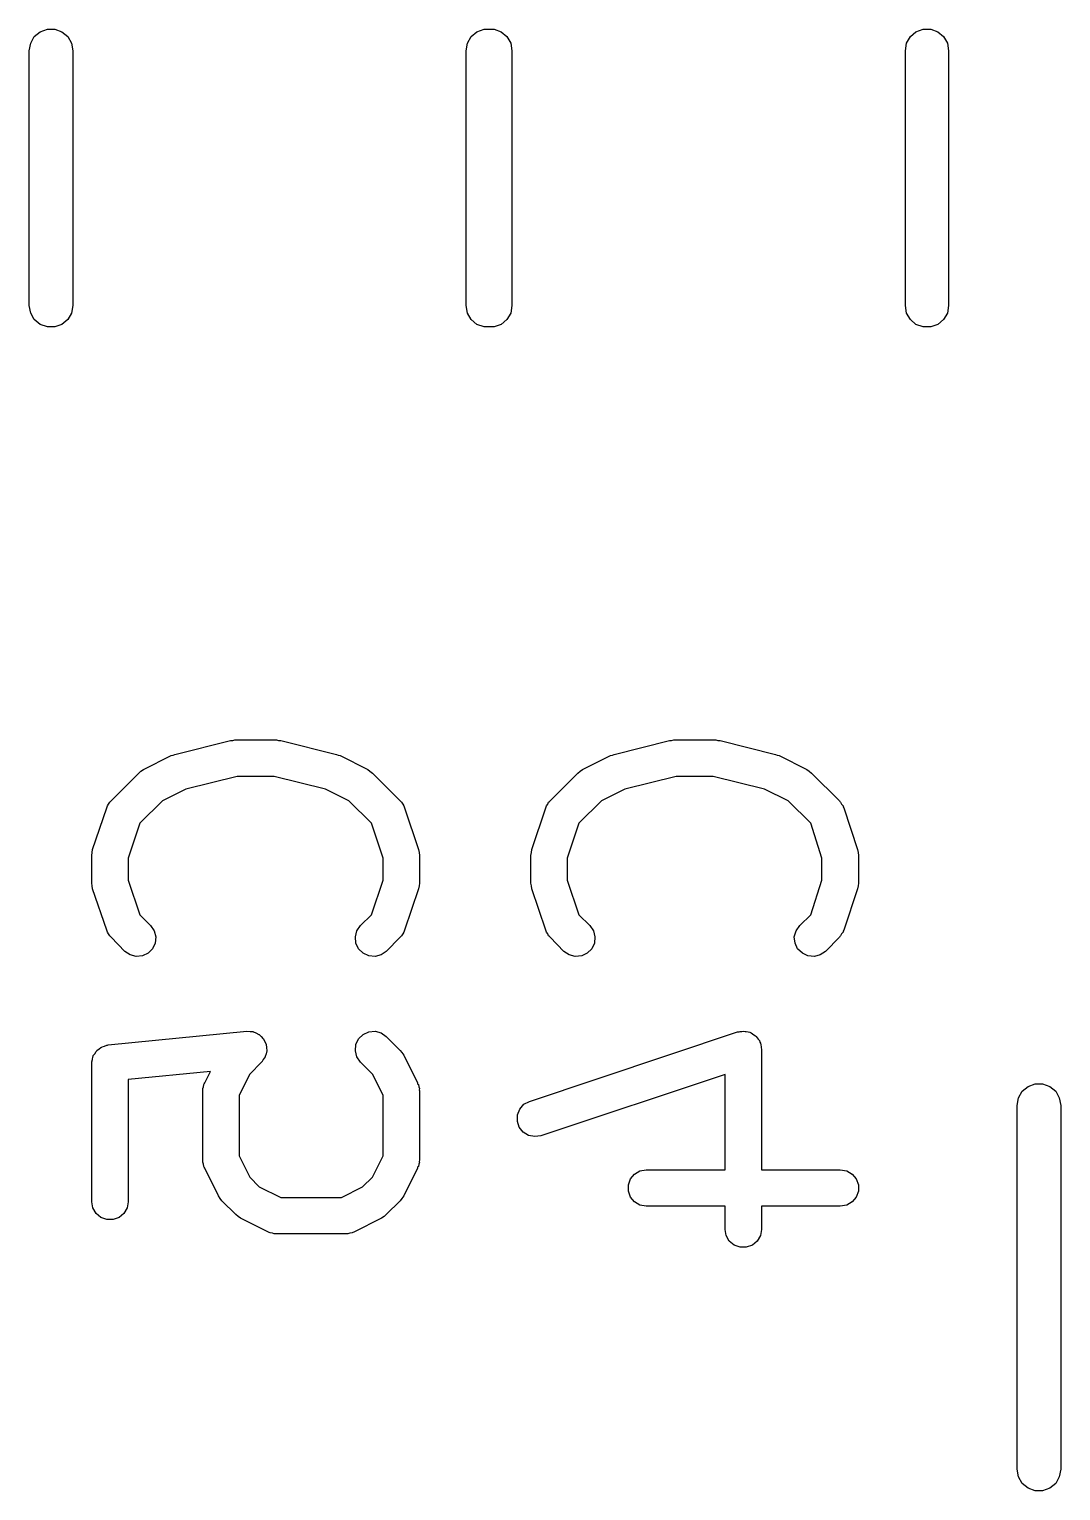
# Model space of a CAD drawing. Extents: x 100.3 to 129.7, y -169.9 to -105.7.
# Drawn here: x 120.055 to 122.889, y -122.149 to -118.133 of the extents above; entities that cross this region are included whole.
import ezdxf

# ---------------------------------------------------------------- set-up
doc = ezdxf.new("R2010")
doc.units = 0
doc.header["$MEASUREMENT"] = 0
doc.layers.add('BLACK', color=7, linetype='CONTINUOUS')

msp = doc.modelspace()

# ---------------------------------------------------------------- linework, layer by layer
at = {"layer": 'Black'}
for p, q in [((120.069, -118.153), (120.085, -118.14)), ((120.085, -118.14), (120.105, -118.133)), ((120.105, -118.133), (120.125, -118.133)), ((120.125, -118.133), (120.145, -118.14)), ((120.145, -118.14), (120.161, -118.153)), ((121.269, -118.153), (121.285, -118.14)), ((121.285, -118.14), (121.305, -118.133)), ((121.305, -118.133), (121.325, -118.133)), ((121.325, -118.133), (121.332, -118.133)), ((121.332, -118.133), (121.352, -118.14)), ((121.352, -118.14), (121.367, -118.153)), ((122.476, -118.153), (122.491, -118.14)), ((122.491, -118.14), (122.511, -118.133)), ((122.511, -118.133), (122.532, -118.133)), ((122.532, -118.133), (122.551, -118.14)), ((122.551, -118.14), (122.567, -118.153)), ((120.055, -118.192), (120.059, -118.171)), ((120.059, -118.171), (120.069, -118.153)), ((120.161, -118.153), (120.171, -118.171)), ((120.171, -118.171), (120.175, -118.192)), ((121.255, -118.192), (121.259, -118.171)), ((121.259, -118.171), (121.269, -118.153)), ((121.367, -118.153), (121.378, -118.171)), ((121.378, -118.171), (121.381, -118.192)), ((122.462, -118.192), (122.465, -118.171)), ((122.465, -118.171), (122.476, -118.153)), ((122.567, -118.153), (122.578, -118.171)), ((122.578, -118.171), (122.581, -118.192)), ((120.055, -118.892), (120.055, -118.192)), ((120.175, -118.192), (120.175, -118.892)), ((121.255, -118.892), (121.255, -118.192)), ((121.381, -118.192), (121.381, -118.892)), ((122.462, -118.892), (122.462, -118.192)), ((122.581, -118.192), (122.581, -118.892)), ((120.059, -118.913), (120.055, -118.892)), ((120.069, -118.931), (120.059, -118.913)), ((120.171, -118.913), (120.161, -118.931)), ((120.175, -118.892), (120.171, -118.913)), ((121.259, -118.913), (121.255, -118.892)), ((121.269, -118.931), (121.259, -118.913)), ((121.378, -118.913), (121.367, -118.931)), ((121.381, -118.892), (121.378, -118.913)), ((122.465, -118.913), (122.462, -118.892)), ((122.476, -118.931), (122.465, -118.913)), ((122.578, -118.913), (122.567, -118.931)), ((122.581, -118.892), (122.578, -118.913)), ((120.085, -118.944), (120.069, -118.931)), ((120.105, -118.951), (120.085, -118.944)), ((120.125, -118.951), (120.105, -118.951)), ((120.145, -118.944), (120.125, -118.951)), ((120.161, -118.931), (120.145, -118.944)), ((121.285, -118.944), (121.269, -118.931)), ((121.305, -118.951), (121.285, -118.944)), ((121.311, -118.951), (121.305, -118.951)), ((121.332, -118.951), (121.311, -118.951)), ((121.352, -118.944), (121.332, -118.951)), ((121.367, -118.931), (121.352, -118.944)), ((122.491, -118.944), (122.476, -118.931)), ((122.511, -118.951), (122.491, -118.944)), ((122.532, -118.951), (122.511, -118.951)), ((122.551, -118.944), (122.532, -118.951)), ((122.567, -118.931), (122.551, -118.944)), ((120.455, -120.126), (120.608, -120.087)), ((120.608, -120.087), (120.614, -120.087)), ((120.614, -120.087), (120.62, -120.086)), ((120.62, -120.086), (120.734, -120.086)), ((120.734, -120.086), (120.74, -120.087)), ((120.74, -120.087), (120.746, -120.087)), ((120.746, -120.087), (120.899, -120.126)), ((121.662, -120.126), (121.814, -120.087)), ((121.814, -120.087), (121.82, -120.087)), ((121.82, -120.087), (121.826, -120.086)), ((121.826, -120.086), (121.941, -120.086)), ((121.941, -120.086), (121.947, -120.087)), ((121.947, -120.087), (121.953, -120.087)), ((121.953, -120.087), (122.105, -120.126)), ((120.369, -120.167), (120.445, -120.129)), ((120.445, -120.129), (120.45, -120.128)), ((120.45, -120.128), (120.455, -120.126)), ((120.899, -120.126), (120.904, -120.128)), ((120.904, -120.128), (120.909, -120.129)), ((120.909, -120.129), (120.985, -120.167)), ((121.575, -120.167), (121.652, -120.129)), ((121.652, -120.129), (121.657, -120.128)), ((121.657, -120.128), (121.662, -120.126)), ((122.105, -120.126), (122.11, -120.128)), ((122.11, -120.128), (122.115, -120.129)), ((122.115, -120.129), (122.191, -120.167)), ((120.28, -120.253), (120.356, -120.177)), ((120.356, -120.177), (120.362, -120.172)), ((120.362, -120.172), (120.369, -120.167)), ((120.626, -120.186), (120.485, -120.221)), ((120.728, -120.186), (120.626, -120.186)), ((120.869, -120.221), (120.728, -120.186)), ((120.985, -120.167), (120.991, -120.172)), ((120.991, -120.172), (120.998, -120.177)), ((120.998, -120.177), (121.074, -120.253)), ((121.486, -120.253), (121.562, -120.177)), ((121.562, -120.177), (121.569, -120.172)), ((121.569, -120.172), (121.575, -120.167)), ((121.832, -120.186), (121.691, -120.221)), ((121.934, -120.186), (121.832, -120.186)), ((122.075, -120.221), (121.934, -120.186)), ((122.191, -120.167), (122.198, -120.172)), ((122.198, -120.172), (122.204, -120.177)), ((122.204, -120.177), (122.281, -120.253)), ((120.485, -120.221), (120.421, -120.253)), ((120.933, -120.253), (120.869, -120.221)), ((121.691, -120.221), (121.627, -120.253)), ((122.14, -120.253), (122.075, -120.221)), ((120.229, -120.387), (120.268, -120.272)), ((120.268, -120.272), (120.269, -120.27)), ((120.269, -120.27), (120.27, -120.267)), ((120.27, -120.267), (120.273, -120.262)), ((120.273, -120.262), (120.276, -120.257)), ((120.276, -120.257), (120.278, -120.255)), ((120.278, -120.255), (120.28, -120.253)), ((120.421, -120.253), (120.359, -120.315)), ((120.995, -120.315), (120.933, -120.253)), ((121.074, -120.253), (121.076, -120.255)), ((121.076, -120.255), (121.078, -120.257)), ((121.078, -120.257), (121.081, -120.262)), ((121.081, -120.262), (121.084, -120.267)), ((121.084, -120.267), (121.085, -120.27)), ((121.085, -120.27), (121.086, -120.272)), ((121.086, -120.272), (121.124, -120.387)), ((121.436, -120.387), (121.474, -120.272)), ((121.474, -120.272), (121.475, -120.27)), ((121.475, -120.27), (121.476, -120.267)), ((121.476, -120.267), (121.48, -120.262)), ((121.48, -120.262), (121.482, -120.257)), ((121.482, -120.257), (121.484, -120.255)), ((121.484, -120.255), (121.486, -120.253)), ((121.627, -120.253), (121.565, -120.315)), ((122.202, -120.315), (122.14, -120.253)), ((122.281, -120.253), (122.282, -120.255)), ((122.282, -120.255), (122.284, -120.257)), ((122.284, -120.257), (122.287, -120.262)), ((122.287, -120.262), (122.291, -120.267)), ((122.291, -120.267), (122.291, -120.27)), ((122.291, -120.27), (122.293, -120.272)), ((122.293, -120.272), (122.331, -120.387)), ((120.359, -120.315), (120.327, -120.411)), ((121.027, -120.411), (120.995, -120.315)), ((121.565, -120.315), (121.533, -120.411)), ((122.233, -120.411), (122.202, -120.315)), ((120.227, -120.403), (120.228, -120.395)), ((120.228, -120.395), (120.229, -120.387)), ((121.124, -120.387), (121.126, -120.395)), ((121.126, -120.395), (121.127, -120.403)), ((121.433, -120.403), (121.435, -120.395)), ((121.435, -120.395), (121.436, -120.387)), ((122.331, -120.387), (122.332, -120.395)), ((122.332, -120.395), (122.333, -120.403)), ((120.227, -120.479), (120.227, -120.403)), ((120.327, -120.411), (120.327, -120.471)), ((121.027, -120.471), (121.027, -120.411)), ((121.127, -120.403), (121.127, -120.479)), ((121.433, -120.479), (121.433, -120.403)), ((121.533, -120.411), (121.533, -120.471)), ((122.233, -120.471), (122.233, -120.411)), ((122.333, -120.403), (122.333, -120.479)), ((120.228, -120.487), (120.227, -120.479)), ((120.327, -120.471), (120.359, -120.566)), ((120.995, -120.566), (121.027, -120.471)), ((121.127, -120.479), (121.126, -120.487)), ((121.435, -120.487), (121.433, -120.479)), ((121.533, -120.471), (121.565, -120.566)), ((122.202, -120.566), (122.233, -120.471)), ((122.333, -120.479), (122.332, -120.487)), ((120.229, -120.495), (120.228, -120.487)), ((120.268, -120.609), (120.229, -120.495)), ((121.124, -120.495), (121.086, -120.609)), ((121.126, -120.487), (121.124, -120.495)), ((121.436, -120.495), (121.435, -120.487)), ((121.474, -120.609), (121.436, -120.495)), ((122.331, -120.495), (122.293, -120.609)), ((122.332, -120.487), (122.331, -120.495)), ((120.359, -120.566), (120.388, -120.596)), ((120.388, -120.596), (120.398, -120.61)), ((120.955, -120.61), (120.965, -120.596)), ((120.965, -120.596), (120.995, -120.566)), ((121.565, -120.566), (121.595, -120.596)), ((121.595, -120.596), (121.605, -120.61)), ((122.162, -120.61), (122.172, -120.596)), ((122.172, -120.596), (122.202, -120.566)), ((120.269, -120.611), (120.268, -120.609)), ((120.27, -120.614), (120.269, -120.611)), ((120.273, -120.619), (120.27, -120.614)), ((120.276, -120.624), (120.273, -120.619)), ((120.278, -120.626), (120.276, -120.624)), ((120.28, -120.628), (120.278, -120.626)), ((120.318, -120.667), (120.28, -120.628)), ((120.398, -120.61), (120.403, -120.627)), ((120.403, -120.627), (120.401, -120.644)), ((120.951, -120.627), (120.955, -120.61)), ((120.952, -120.644), (120.951, -120.627)), ((121.074, -120.628), (121.036, -120.667)), ((121.076, -120.626), (121.074, -120.628)), ((121.078, -120.624), (121.076, -120.626)), ((121.081, -120.619), (121.078, -120.624)), ((121.084, -120.614), (121.081, -120.619)), ((121.085, -120.611), (121.084, -120.614)), ((121.086, -120.609), (121.085, -120.611)), ((121.475, -120.611), (121.474, -120.609)), ((121.476, -120.614), (121.475, -120.611)), ((121.48, -120.619), (121.476, -120.614)), ((121.482, -120.624), (121.48, -120.619)), ((121.484, -120.626), (121.482, -120.624)), ((121.486, -120.628), (121.484, -120.626)), ((121.524, -120.667), (121.486, -120.628)), ((121.605, -120.61), (121.609, -120.627)), ((121.609, -120.627), (121.608, -120.644)), ((122.157, -120.627), (122.162, -120.61)), ((122.159, -120.644), (122.157, -120.627)), ((122.281, -120.628), (122.243, -120.667)), ((122.282, -120.626), (122.281, -120.628)), ((122.284, -120.624), (122.282, -120.626)), ((122.287, -120.619), (122.284, -120.624)), ((122.291, -120.614), (122.287, -120.619)), ((122.293, -120.609), (122.291, -120.611)), ((122.291, -120.611), (122.291, -120.614)), ((120.332, -120.676), (120.318, -120.667)), ((120.349, -120.681), (120.332, -120.676)), ((120.366, -120.679), (120.349, -120.681)), ((120.382, -120.672), (120.366, -120.679)), ((120.394, -120.66), (120.382, -120.672)), ((120.401, -120.644), (120.394, -120.66)), ((120.96, -120.66), (120.952, -120.644)), ((120.972, -120.672), (120.96, -120.66)), ((120.988, -120.679), (120.972, -120.672)), ((121.005, -120.681), (120.988, -120.679)), ((121.022, -120.676), (121.005, -120.681)), ((121.036, -120.667), (121.022, -120.676)), ((121.538, -120.676), (121.524, -120.667)), ((121.555, -120.681), (121.538, -120.676)), ((121.573, -120.679), (121.555, -120.681)), ((121.588, -120.672), (121.573, -120.679)), ((121.601, -120.66), (121.588, -120.672)), ((121.608, -120.644), (121.601, -120.66)), ((122.166, -120.66), (122.159, -120.644)), ((122.179, -120.672), (122.166, -120.66)), ((122.194, -120.679), (122.179, -120.672)), ((122.212, -120.681), (122.194, -120.679)), ((122.228, -120.676), (122.212, -120.681)), ((122.243, -120.667), (122.228, -120.676)), ((120.272, -120.924), (120.653, -120.886)), ((120.653, -120.886), (120.653, -120.886)), ((120.653, -120.886), (120.653, -120.886)), ((120.653, -120.886), (120.662, -120.887)), ((120.662, -120.887), (120.67, -120.887)), ((120.67, -120.887), (120.67, -120.888)), ((120.67, -120.888), (120.671, -120.888)), ((120.671, -120.888), (120.678, -120.891)), ((120.678, -120.891), (120.686, -120.895)), ((120.686, -120.895), (120.686, -120.895)), ((120.686, -120.895), (120.687, -120.895)), ((120.687, -120.895), (120.692, -120.901)), ((120.692, -120.901), (120.698, -120.907)), ((120.698, -120.907), (120.699, -120.907)), ((120.699, -120.907), (120.699, -120.907)), ((120.699, -120.907), (120.702, -120.915)), ((120.702, -120.915), (120.706, -120.922)), ((120.952, -120.923), (120.96, -120.907)), ((120.96, -120.907), (120.972, -120.895)), ((120.972, -120.895), (120.988, -120.888)), ((120.988, -120.888), (121.005, -120.886)), ((121.005, -120.886), (121.022, -120.891)), ((121.022, -120.891), (121.036, -120.901)), ((121.036, -120.901), (121.074, -120.939)), ((121.429, -121.079), (122.001, -120.888)), ((122.001, -120.888), (122.005, -120.888)), ((122.005, -120.888), (122.008, -120.887)), ((122.008, -120.887), (122.013, -120.887)), ((122.013, -120.887), (122.018, -120.886)), ((122.018, -120.886), (122.022, -120.887)), ((122.022, -120.887), (122.025, -120.887)), ((122.025, -120.887), (122.03, -120.888)), ((122.03, -120.888), (122.035, -120.889)), ((122.035, -120.889), (122.038, -120.891)), ((122.038, -120.891), (122.042, -120.893)), ((122.042, -120.893), (122.046, -120.896)), ((122.046, -120.896), (122.05, -120.899)), ((122.05, -120.899), (122.052, -120.901)), ((122.052, -120.901), (122.055, -120.904)), ((122.055, -120.904), (122.058, -120.908)), ((122.058, -120.908), (122.061, -120.912)), ((122.061, -120.912), (122.062, -120.916)), ((122.062, -120.916), (122.064, -120.919)), ((122.064, -120.919), (122.065, -120.924)), ((120.229, -120.964), (120.23, -120.957)), ((120.23, -120.957), (120.231, -120.955)), ((120.231, -120.953), (120.235, -120.948)), ((120.231, -120.955), (120.231, -120.953)), ((120.235, -120.948), (120.239, -120.942)), ((120.239, -120.942), (120.24, -120.941)), ((120.24, -120.941), (120.241, -120.939)), ((120.241, -120.939), (120.247, -120.935)), ((120.247, -120.935), (120.252, -120.931)), ((120.252, -120.931), (120.254, -120.93)), ((120.254, -120.93), (120.255, -120.929)), ((120.255, -120.929), (120.262, -120.927)), ((120.262, -120.927), (120.268, -120.925)), ((120.268, -120.925), (120.27, -120.925)), ((120.27, -120.925), (120.272, -120.924)), ((120.703, -120.957), (120.698, -120.964)), ((120.706, -120.948), (120.703, -120.956)), ((120.703, -120.956), (120.703, -120.957)), ((120.703, -120.957), (120.703, -120.957)), ((120.706, -120.922), (120.706, -120.923)), ((120.706, -120.923), (120.706, -120.923)), ((120.706, -120.923), (120.707, -120.931)), ((120.708, -120.94), (120.706, -120.948)), ((120.707, -120.931), (120.708, -120.94)), ((120.708, -120.94), (120.708, -120.94)), ((120.708, -120.94), (120.708, -120.94)), ((120.951, -120.94), (120.952, -120.923)), ((120.955, -120.957), (120.951, -120.94)), ((120.965, -120.971), (120.955, -120.957)), ((121.074, -120.939), (121.079, -120.945)), ((121.079, -120.945), (121.084, -120.952)), ((121.084, -120.952), (121.122, -121.028)), ((122.065, -120.924), (122.066, -120.929)), ((122.066, -120.929), (122.066, -120.932)), ((122.066, -120.932), (122.067, -120.936)), ((122.067, -120.936), (122.067, -121.267)), ((120.227, -120.97), (120.229, -120.964)), ((120.227, -120.972), (120.227, -120.97)), ((120.227, -120.974), (120.227, -120.972)), ((120.227, -121.355), (120.227, -120.974)), ((120.553, -120.997), (120.327, -121.019)), ((120.537, -121.028), (120.553, -120.997)), ((120.693, -120.971), (120.661, -121.004)), ((120.694, -120.971), (120.693, -120.971)), ((120.693, -120.971), (120.693, -120.971)), ((120.698, -120.964), (120.694, -120.971)), ((120.998, -121.004), (120.965, -120.971)), ((120.327, -121.019), (120.327, -121.355)), ((120.532, -121.044), (120.534, -121.039)), ((120.534, -121.039), (120.535, -121.033)), ((120.535, -121.033), (120.536, -121.031)), ((120.536, -121.031), (120.537, -121.028)), ((120.661, -121.004), (120.632, -121.062)), ((121.027, -121.062), (120.998, -121.004)), ((121.122, -121.028), (121.122, -121.031)), ((121.122, -121.031), (121.124, -121.033)), ((121.124, -121.033), (121.125, -121.039)), ((121.125, -121.039), (121.127, -121.044)), ((121.967, -121.005), (121.461, -121.174)), ((121.967, -121.267), (121.967, -121.005)), ((122.783, -121.051), (122.799, -121.038)), ((122.799, -121.038), (122.819, -121.031)), ((122.819, -121.031), (122.839, -121.031)), ((122.839, -121.031), (122.859, -121.038)), ((122.859, -121.038), (122.875, -121.051)), ((120.532, -121.047), (120.532, -121.044)), ((120.532, -121.05), (120.532, -121.047)), ((120.532, -121.241), (120.532, -121.05)), ((120.632, -121.062), (120.632, -121.229)), ((121.027, -121.229), (121.027, -121.062)), ((121.127, -121.044), (121.126, -121.047)), ((121.126, -121.047), (121.127, -121.05)), ((121.127, -121.05), (121.127, -121.241)), ((121.414, -121.087), (121.429, -121.079)), ((122.769, -121.09), (122.773, -121.069)), ((122.773, -121.069), (122.783, -121.051)), ((122.875, -121.051), (122.885, -121.069)), ((122.885, -121.069), (122.889, -121.09)), ((121.396, -121.116), (121.403, -121.1)), ((121.396, -121.134), (121.396, -121.116)), ((121.403, -121.1), (121.414, -121.087)), ((122.769, -122.09), (122.769, -121.09)), ((122.889, -121.09), (122.889, -122.09)), ((121.401, -121.15), (121.396, -121.134)), ((121.412, -121.164), (121.401, -121.15)), ((121.427, -121.173), (121.412, -121.164)), ((121.444, -121.176), (121.427, -121.173)), ((121.461, -121.174), (121.444, -121.176)), ((120.532, -121.244), (120.532, -121.241)), ((120.632, -121.229), (120.661, -121.287)), ((120.998, -121.287), (121.027, -121.229)), ((121.127, -121.241), (121.126, -121.244)), ((120.532, -121.246), (120.532, -121.244)), ((120.534, -121.252), (120.532, -121.246)), ((120.535, -121.258), (120.534, -121.252)), ((120.536, -121.26), (120.535, -121.258)), ((120.537, -121.263), (120.536, -121.26)), ((120.575, -121.339), (120.537, -121.263)), ((121.122, -121.263), (121.084, -121.339)), ((121.124, -121.258), (121.122, -121.26)), ((121.122, -121.26), (121.122, -121.263)), ((121.125, -121.252), (121.124, -121.258)), ((121.127, -121.246), (121.125, -121.252)), ((121.126, -121.244), (121.127, -121.246)), ((121.707, -121.292), (121.718, -121.279)), ((121.718, -121.279), (121.733, -121.27)), ((121.733, -121.27), (121.75, -121.267)), ((121.75, -121.267), (121.967, -121.267)), ((122.067, -121.267), (122.283, -121.267)), ((122.283, -121.267), (122.301, -121.27)), ((122.301, -121.27), (122.316, -121.279)), ((122.316, -121.279), (122.327, -121.292)), ((120.661, -121.287), (120.687, -121.314)), ((120.687, -121.314), (120.746, -121.343)), ((120.913, -121.343), (120.971, -121.314)), ((120.971, -121.314), (120.998, -121.287)), ((121.701, -121.308), (121.707, -121.292)), ((121.701, -121.326), (121.701, -121.308)), ((122.327, -121.292), (122.333, -121.308)), ((122.333, -121.308), (122.333, -121.326)), ((120.23, -121.372), (120.227, -121.355)), ((120.327, -121.355), (120.324, -121.372)), ((120.58, -121.346), (120.575, -121.339)), ((120.584, -121.352), (120.58, -121.346)), ((120.623, -121.39), (120.584, -121.352)), ((120.746, -121.343), (120.913, -121.343)), ((121.074, -121.352), (121.036, -121.39)), ((121.079, -121.346), (121.074, -121.352)), ((121.084, -121.339), (121.079, -121.346)), ((121.707, -121.342), (121.701, -121.326)), ((121.718, -121.355), (121.707, -121.342)), ((121.733, -121.364), (121.718, -121.355)), ((122.316, -121.355), (122.301, -121.364)), ((122.327, -121.342), (122.316, -121.355)), ((122.333, -121.326), (122.327, -121.342)), ((120.239, -121.387), (120.23, -121.372)), ((120.252, -121.398), (120.239, -121.387)), ((120.268, -121.404), (120.252, -121.398)), ((120.302, -121.398), (120.286, -121.404)), ((120.315, -121.387), (120.302, -121.398)), ((120.324, -121.372), (120.315, -121.387)), ((120.629, -121.395), (120.623, -121.39)), ((120.635, -121.4), (120.629, -121.395)), ((120.712, -121.438), (120.635, -121.4)), ((121.023, -121.4), (120.947, -121.438)), ((121.03, -121.395), (121.023, -121.4)), ((121.036, -121.39), (121.03, -121.395)), ((121.75, -121.367), (121.733, -121.364)), ((121.967, -121.367), (121.75, -121.367)), ((121.967, -121.431), (121.967, -121.367)), ((122.283, -121.367), (122.067, -121.367)), ((122.067, -121.367), (122.067, -121.431)), ((122.301, -121.364), (122.283, -121.367)), ((120.286, -121.404), (120.268, -121.404)), ((120.714, -121.439), (120.712, -121.438)), ((120.717, -121.44), (120.714, -121.439)), ((120.723, -121.441), (120.717, -121.44)), ((120.728, -121.443), (120.723, -121.441)), ((120.731, -121.443), (120.728, -121.443)), ((120.734, -121.443), (120.731, -121.443)), ((120.925, -121.443), (120.734, -121.443)), ((120.927, -121.443), (120.925, -121.443)), ((120.93, -121.443), (120.927, -121.443)), ((120.936, -121.441), (120.93, -121.443)), ((120.942, -121.44), (120.936, -121.441)), ((120.944, -121.439), (120.942, -121.44)), ((120.947, -121.438), (120.944, -121.439)), ((121.97, -121.448), (121.967, -121.431)), ((122.067, -121.431), (122.064, -121.448)), ((121.978, -121.463), (121.97, -121.448)), ((121.992, -121.474), (121.978, -121.463)), ((122.008, -121.48), (121.992, -121.474)), ((122.025, -121.48), (122.008, -121.48)), ((122.042, -121.474), (122.025, -121.48)), ((122.055, -121.463), (122.042, -121.474)), ((122.064, -121.448), (122.055, -121.463)), ((122.773, -122.111), (122.769, -122.09)), ((122.783, -122.129), (122.773, -122.111)), ((122.885, -122.111), (122.875, -122.129)), ((122.889, -122.09), (122.885, -122.111)), ((122.799, -122.142), (122.783, -122.129)), ((122.819, -122.149), (122.799, -122.142)), ((122.839, -122.149), (122.819, -122.149)), ((122.859, -122.142), (122.839, -122.149)), ((122.875, -122.129), (122.859, -122.142))]:
    msp.add_line(p, q, dxfattribs=at)

doc.saveas('drawing.dxf')
